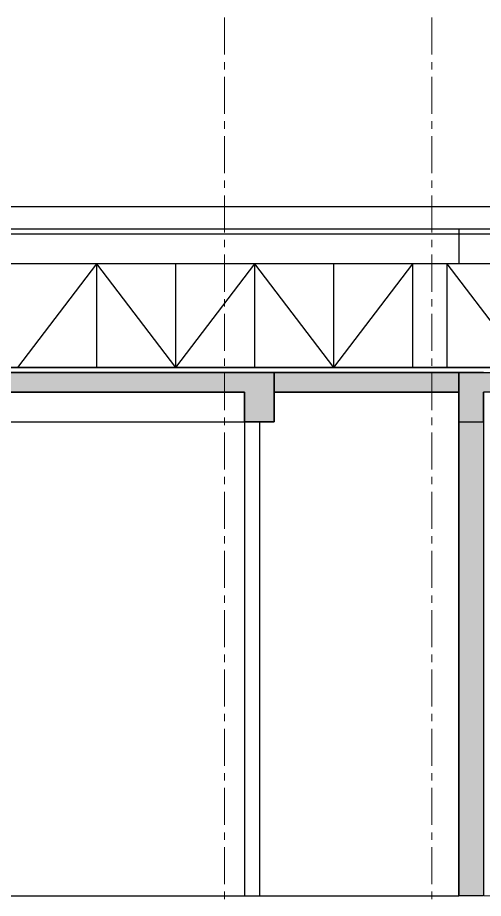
# Model space of a CAD drawing. Header units: millimetres. Extents: x -100356 to 314685, y 446 to 1273965.
# Drawn here: x 93852 to 98572, y 251661 to 260579 of the extents above; entities that cross this region are included whole.
import ezdxf
from ezdxf.xclip import XClip

# ---------------------------------------------------------------- set-up
doc = ezdxf.new("R2010")
doc.units = ezdxf.units.MM
doc.header["$XCLIPFRAME"] = 2
doc.linetypes.add('section$0$CENTER', pattern=[2, 1.25, -0.25, 0.25, -0.25])
for name, color, linetype, lineweight in [('@ color hatch', 7, 'Continuous', 13), ('Hatch-wall', 251, 'Continuous', 5), ('section$0$A-_FLORLEVL_E', 7, 'Continuous', 5), ('section$0$NKC_TRUC', 8, 'section$0$CENTER', 13)]:
    doc.layers.add(name, color=color, linetype=linetype, lineweight=lineweight)
for name, color, linetype in [('section$0$FIN', 3, 'Continuous'), ('section$0$KEN', 4, 'Continuous'), ('section$0$NAM', 3, 'Continuous'), ('section$0$STR', 7, 'Continuous'), ('STR', 7, 'Continuous')]:
    doc.layers.add(name, color=color, linetype=linetype)

# ---------------------------------------------------------------- blocks, each defined once
blk = doc.blocks.new('section$0$grid section')
at = {"layer": 'section$0$NKC_TRUC', "ltscale": 300}
for p, q in [((-141943.9, 93800), (0, 93800)), ((-141943.9, 92400), (0, 92400)), ((-141943.9, 87100), (0, 87100))]:
    blk.add_line(p, q, dxfattribs=at)
blk = doc.blocks.new('section$0$LANG CAN')
at = {"layer": 'section$0$FIN'}
for p, q in [((252141.8, 98311.6, 0), (237391.7, 98311.6, 0)), ((266891.8, 98311.6, 0), (252141.8, 98311.6, 0))]:
    blk.add_line(p, q, dxfattribs=at)
at = {"layer": 'section$0$KEN'}
for p, q in [((252141.8, 98261.6, 0), (237391.7, 98261.6, 0)), ((266891.8, 98261.6, 0), (252141.8, 98261.6, 0)), ((252141.8, 97961.6, 0), (237391.7, 97961.6, 0)), ((266891.8, 97961.6, 0), (252141.8, 97961.6, 0)), ((252141.8, 96911.5), (237391.7, 96911.5)), ((266891.8, 96911.5), (252141.8, 96911.5))]:
    blk.add_line(p, q, dxfattribs=at)
at = {"layer": 'section$0$NAM'}
for p, q in [((248691.7, 97961.6, 0), (247891.7, 96911.5)), ((248691.7, 97961.6, 0), (249491.7, 96911.5)), ((248691.7, 97961.6, 0), (248691.7, 96911.5)), ((250291.7, 97961.6, 0), (249491.7, 96911.5)), ((249491.7, 97961.6, 0), (249491.7, 96911.5)), ((250291.7, 97961.6, 0), (251091.7, 96911.5)), ((250291.7, 97961.6, 0), (250291.7, 96911.5)), ((251091.7, 97961.6, 0), (251091.7, 96911.5)), ((251891.7, 97961.6, 0), (251091.7, 96911.5)), ((251891.7, 97961.6, 0), (251891.7, 96911.5)), ((252241.8, 97961.6, 0), (253041.8, 96911.5)), ((252241.8, 97961.6, 0), (252241.8, 96911.5))]:
    blk.add_line(p, q, dxfattribs=at)
blk = doc.blocks.new('section')
at = {"layer": 'Hatch-wall', "ltscale": 0.5}
h = blk.add_hatch(color=256, dxfattribs=at)
h.dxf.hatch_style = 1
h.paths.add_polyline_path([(234510.8, 92400), (234510.7, 93800), (233214.7, 93800), (233214.7, 93600), (234310.7, 93600), (234310.7, 92100), (234510.7, 92100), (234510.7, 92200), (242714.7, 92200), (242714.7, 91900), (243014.7, 91900), (243014.7, 92200), (246014.7, 92200), (246014.7, 91900.1), (246314.7, 91900.1), (246314.7, 92200), (248184.7, 92200), (248184.7, 87100), (248434.7, 87100), (248434.7, 92200.1), (251334.7, 92200.1), (251334.7, 87100), (251584.7, 87100), (251584.7, 92400)])
at = {"layer": 'section$0$FIN'}
for p, q in [((243014.7, 92450.1, 0), (248184.7, 92450.1, 0)), ((243014.7, 87100.1, 0), (248184.7, 87100.1, 0))]:
    blk.add_line(p, q, dxfattribs=at)
at = {"layer": 'section$0$FIN', "ltscale": 10}
for p, q in [((243014.7, 91900, 0), (246314.7, 91900, 0)), ((246014.7, 91900.1), (246014.7, 87100, 0)), ((246164.7, 91900.1, 0), (246164.7, 87100, 0))]:
    blk.add_line(p, q, dxfattribs=at)
at = {"layer": 'section$0$KEN', "elevation": 0}
blk.add_lwpolyline([(248184.7, 93850.1), (248184.7, 93500.1)], dxfattribs=at)
at = {"layer": 'section$0$NKC_TRUC', "ltscale": 300}
for p, q in [((245810.7, 95993.2), (245810.7, -15127.4)), ((247910.7, 95993.2), (247910.7, -15127.4))]:
    blk.add_line(p, q, dxfattribs=at)
at = {"layer": 'section$0$STR', "ltscale": 10}
blk.add_line((248184.7, 91900.1, 0), (248184.7, 87100, 0), dxfattribs=at)
blk.add_lwpolyline([(243014.7, 92200), (246014.7, 92200), (246014.7, 91900.1), (246314.7, 91900.1), (246314.7, 92400), (234310.7, 92400)], dxfattribs=at)
at = {"layer": 'section$0$STR', "elevation": 0}
blk.add_lwpolyline([(246314.7, 92200), (248184.7, 92200), (248184.7, 92400), (246314.7, 92400)], close=True, dxfattribs=at)
blk.add_lwpolyline([(248434.7, 92400), (248184.7, 92400), (248184.7, 91900.1), (248434.7, 91900.1), (248434.7, 92200.1)], dxfattribs=at)
at = {"layer": 'STR', "ltscale": 0.5}
blk.add_lwpolyline([(234310.7, 92100), (234310.7, 92400), (251584.7, 92400), (251584.7, 87100), (251334.7, 87100), (251334.7, 92200.1), (248434.7, 92200.1), (248434.7, 87100), (248184.7, 87100), (248184.7, 92200), (246314.7, 92200), (246314.7, 91900.1), (246014.7, 91900.1), (246014.7, 92200), (243014.7, 92200), (243014.7, 91900), (242714.7, 91900), (242714.7, 92200), (234510.7, 92200), (234510.7, 92100)], close=True, dxfattribs=at)
at = {"layer": 'section$0$A-_FLORLEVL_E'}
blk.add_blockref('section$0$grid section', (298304.7, 0), dxfattribs=at)
at = {"layer": 'section$0$STR'}
ref = blk.add_blockref('section$0$LANG CAN', (-4177, -4461.5, 0), dxfattribs=at)
XClip(ref).set_block_clipping_path([(238687.7463385526, 96911.4611281019), (257266.592817372, 98539.4354425819)])

msp = doc.modelspace()

# ---------------------------------------------------------------- block references
at = {"layer": '@ color hatch', "ltscale": 0.5}
ref = msp.add_blockref('section', (-149862.3, 164586), dxfattribs=at)
XClip(ref).set_block_clipping_path([(169394.0948857647, -24157.8838648469), (313883.7615168951, 101394.6180912155)])

doc.saveas('drawing.dxf')
